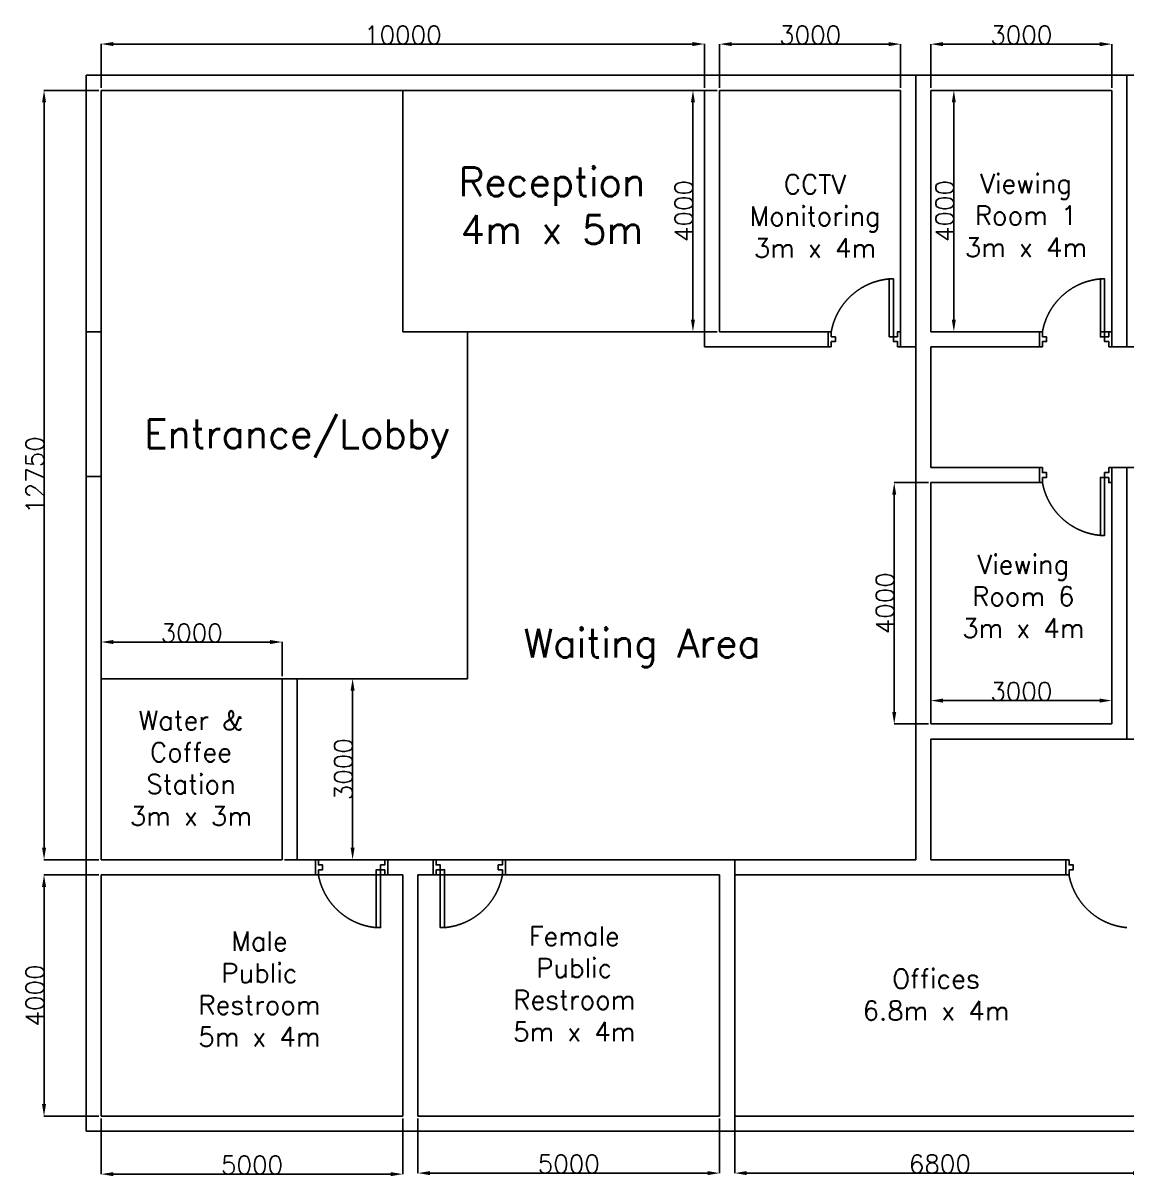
# Model space of a CAD drawing. Header units: millimetres. Extents: x 66184684964 to 66184727013, y 44431307306 to 44431326427.
# Drawn here: x 66184684964 to 66184703258, y 44431307306 to 44431326427 of the extents above; entities that cross this region are included whole.
import ezdxf

# ---------------------------------------------------------------- set-up
doc = ezdxf.new("R2010")
doc.units = ezdxf.units.MM
doc.linetypes.add('DASHED', pattern=[19.05, 12.7, -6.35])
doc.layers.get('Defpoints').update_dxf_attribs({"color": 255})
doc.layers.add('Construction', color=50, linetype='Continuous', transparency=0.8)
doc.layers.add('Dimentions', color=255, linetype='Continuous', transparency=0.6)
for name, color, linetype in [('Door Swing', 5, 'DASHED'), ('Doors', 5, 'Continuous'), ('Internal Walls', 41, 'Continuous')]:
    doc.layers.add(name, color=color, linetype=linetype)
doc.styles.add('Roman', font='romans')
doc.styles.get("Standard").update_dxf_attribs({"font": 'simplex.shx'})
doc.dimstyles.new('ISO-25', dxfattribs={"dimtxt": 300, "dimasz": 200, "dimexe": 1.25, "dimexo": 40, "dimtad": 1, "dimtxsty": 'Standard', "dimcen": 2.5, "dimadec": 0, "dimazin": 0, "dimtfac": 1, "dimtmove": 0, "dimatfit": 3, "dimfxl": 1, "dimarcsym": 0})

# ---------------------------------------------------------------- blocks, each defined once
blk = doc.blocks.new('*D6')
at = {"layer": 'Defpoints', "color": 0, "transparency": 16777216}
for p in [(66184699508.258774, 44431326078.5), (66184696508.258759, 44431325312.596207), (66184699508.258774, 44431325312.59623)]:
    blk.add_point(p, dxfattribs=at)
at = {"layer": 'Dimentions', "color": 0, "lineweight": -2, "transparency": 16777216}
for p, q in [((66184696508.258759, 44431325352.596207), (66184696508.258759, 44431326079.75)), ((66184696708.258759, 44431326078.5), (66184699308.258774, 44431326078.5)), ((66184699508.258774, 44431325352.59623), (66184699508.258774, 44431326079.75))]:
    blk.add_line(p, q, dxfattribs=at)
at = {"layer": 'Dimentions', "color": 0, "transparency": 16777216}
for points in [[(66184696708.258759, 44431326111.833344), (66184696708.258759, 44431326045.166656), (66184696508.258759, 44431326078.5)], [(66184699308.258774, 44431326111.833344), (66184699308.258774, 44431326045.166656), (66184699508.258774, 44431326078.5)]]:
    blk.add_solid(points, dxfattribs=at)
at = {"layer": 'Dimentions', "color": 0, "transparency": 16777216, "insert": (66184698008.258759, 44431326229.125), "char_height": 300, "attachment_point": 5}
blk.add_mtext('3000', dxfattribs=at)
blk = doc.blocks.new('*D7')
at = {"layer": 'Defpoints', "color": 0, "transparency": 16777216}
for p in [(66184696508.25879, 44431325312.59622), (66184696066.00001, 44431321312.59622), (66184696508.25883, 44431321312.59622)]:
    blk.add_point(p, dxfattribs=at)
at = {"layer": 'Dimentions', "color": 0, "lineweight": -2, "transparency": 16777216}
for p, q in [((66184696468.25879, 44431325312.59622), (66184696064.75001, 44431325312.59622)), ((66184696066.00001, 44431325112.59622), (66184696066.00001, 44431321512.59622)), ((66184696468.25883, 44431321312.59622), (66184696064.75001, 44431321312.59622))]:
    blk.add_line(p, q, dxfattribs=at)
at = {"layer": 'Dimentions', "color": 0, "transparency": 16777216}
for points in [[(66184696032.66667, 44431325112.59622), (66184696099.33334, 44431325112.59622), (66184696066.00001, 44431325312.59622)], [(66184696032.66667, 44431321512.59622), (66184696099.33334, 44431321512.59622), (66184696066.00001, 44431321312.59622)]]:
    blk.add_solid(points, dxfattribs=at)
at = {"layer": 'Dimentions', "color": 0, "transparency": 16777216, "insert": (66184695915.375, 44431323312.59619), "char_height": 300, "attachment_point": 5, "rotation": 90}
blk.add_mtext('4000', dxfattribs=at)
blk = doc.blocks.new('*D8')
at = {"layer": 'Defpoints', "color": 0, "transparency": 16777216}
for p in [(66184703008.2588, 44431326078.5), (66184700008.25879, 44431325312.59624), (66184703008.2588, 44431325312.59624)]:
    blk.add_point(p, dxfattribs=at)
at = {"layer": 'Dimentions', "color": 0, "lineweight": -2, "transparency": 16777216}
for p, q in [((66184700008.25879, 44431325352.59624), (66184700008.25879, 44431326079.75)), ((66184700208.25879, 44431326078.5), (66184702808.2588, 44431326078.5)), ((66184703008.2588, 44431325352.59624), (66184703008.2588, 44431326079.75))]:
    blk.add_line(p, q, dxfattribs=at)
at = {"layer": 'Dimentions', "color": 0, "transparency": 16777216}
for points in [[(66184700208.25879, 44431326111.83334), (66184700208.25879, 44431326045.16666), (66184700008.25879, 44431326078.5)], [(66184702808.2588, 44431326111.83334), (66184702808.2588, 44431326045.16666), (66184703008.2588, 44431326078.5)]]:
    blk.add_solid(points, dxfattribs=at)
at = {"layer": 'Dimentions', "color": 0, "transparency": 16777216, "insert": (66184701508.25879, 44431326229.125), "char_height": 300, "attachment_point": 5}
blk.add_mtext('3000', dxfattribs=at)
blk = doc.blocks.new('*D13')
at = {"layer": 'Defpoints', "color": 0, "transparency": 16777216}
for p in [(66184700008.25882, 44431325312.59625), (66184700008.25883, 44431321312.59625), (66184700389.50006, 44431321312.59625)]:
    blk.add_point(p, dxfattribs=at)
at = {"layer": 'Dimentions', "color": 0, "lineweight": -2, "transparency": 16777216}
for p, q in [((66184700048.25882, 44431325312.59625), (66184700390.75006, 44431325312.59625)), ((66184700389.50006, 44431325112.59625), (66184700389.50006, 44431321512.59625)), ((66184700048.25883, 44431321312.59625), (66184700390.75006, 44431321312.59625))]:
    blk.add_line(p, q, dxfattribs=at)
at = {"layer": 'Dimentions', "color": 0, "transparency": 16777216}
for points in [[(66184700356.16673, 44431325112.59625), (66184700422.8334, 44431325112.59625), (66184700389.50006, 44431325312.59625)], [(66184700356.16673, 44431321512.59625), (66184700422.8334, 44431321512.59625), (66184700389.50006, 44431321312.59625)]]:
    blk.add_solid(points, dxfattribs=at)
at = {"layer": 'Dimentions', "color": 0, "transparency": 16777216, "insert": (66184700238.87505, 44431323312.59622), "char_height": 300, "attachment_point": 5, "rotation": 90}
blk.add_mtext('4000', dxfattribs=at)
blk = doc.blocks.new('*D14')
at = {"layer": 'Defpoints', "color": 0, "transparency": 16777216}
for p in [(66184703008.2588, 44431315200), (66184700008.25879, 44431314812.59624), (66184703008.2588, 44431314812.59624)]:
    blk.add_point(p, dxfattribs=at)
at = {"layer": 'Dimentions', "color": 0, "lineweight": -2, "transparency": 16777216}
for p, q in [((66184700008.25879, 44431314852.59624), (66184700008.25879, 44431315201.25)), ((66184700208.25879, 44431315200), (66184702808.2588, 44431315200)), ((66184703008.2588, 44431314852.59624), (66184703008.2588, 44431315201.25))]:
    blk.add_line(p, q, dxfattribs=at)
at = {"layer": 'Dimentions', "color": 0, "transparency": 16777216}
for points in [[(66184700208.25879, 44431315233.33334), (66184700208.25879, 44431315166.66666), (66184700008.25879, 44431315200)], [(66184702808.2588, 44431315233.33334), (66184702808.2588, 44431315166.66666), (66184703008.2588, 44431315200)]]:
    blk.add_solid(points, dxfattribs=at)
at = {"layer": 'Dimentions', "color": 0, "transparency": 16777216, "insert": (66184701508.25879, 44431315350.625), "char_height": 300, "attachment_point": 5}
blk.add_mtext('3000', dxfattribs=at)
blk = doc.blocks.new('*D19')
at = {"layer": 'Defpoints', "color": 0, "transparency": 16777216}
for p in [(66184700008.25883, 44431318812.59625), (66184699401.50006, 44431314812.59625), (66184700008.25882, 44431314812.59625)]:
    blk.add_point(p, dxfattribs=at)
at = {"layer": 'Dimentions', "color": 0, "lineweight": -2, "transparency": 16777216}
for p, q in [((66184699968.25883, 44431318812.59625), (66184699400.25006, 44431318812.59625)), ((66184699401.50006, 44431318612.59625), (66184699401.50006, 44431315012.59625)), ((66184699968.25882, 44431314812.59625), (66184699400.25006, 44431314812.59625))]:
    blk.add_line(p, q, dxfattribs=at)
at = {"layer": 'Dimentions', "color": 0, "transparency": 16777216}
for points in [[(66184699368.16673, 44431318612.59625), (66184699434.8334, 44431318612.59625), (66184699401.50006, 44431318812.59625)], [(66184699368.16673, 44431315012.59625), (66184699434.8334, 44431315012.59625), (66184699401.50006, 44431314812.59625)]]:
    blk.add_solid(points, dxfattribs=at)
at = {"layer": 'Dimentions', "color": 0, "transparency": 16777216, "insert": (66184699250.87505, 44431316812.59622), "char_height": 300, "attachment_point": 5, "rotation": 90}
blk.add_mtext('4000', dxfattribs=at)
blk = doc.blocks.new('*D23')
at = {"layer": 'Defpoints', "color": 0, "transparency": 16777216}
for p in [(66184696258.258759, 44431326079.75), (66184686258.258743, 44431325312.596207), (66184696258.258759, 44431325312.596207)]:
    blk.add_point(p, dxfattribs=at)
at = {"layer": 'Dimentions', "color": 0, "lineweight": -2, "transparency": 16777216}
for p, q in [((66184686258.258743, 44431325352.596207), (66184686258.258743, 44431326081)), ((66184686458.258743, 44431326079.75), (66184696058.258759, 44431326079.75)), ((66184696258.258759, 44431325352.596207), (66184696258.258759, 44431326081))]:
    blk.add_line(p, q, dxfattribs=at)
at = {"layer": 'Dimentions', "color": 0, "transparency": 16777216}
for points in [[(66184686458.258743, 44431326113.083344), (66184686458.258743, 44431326046.416656), (66184686258.258743, 44431326079.75)], [(66184696058.258759, 44431326113.083344), (66184696058.258759, 44431326046.416656), (66184696258.258759, 44431326079.75)]]:
    blk.add_solid(points, dxfattribs=at)
at = {"layer": 'Dimentions', "color": 0, "transparency": 16777216, "insert": (66184691258.258743, 44431326230.375), "char_height": 300, "attachment_point": 5}
blk.add_mtext('10000', dxfattribs=at)
blk = doc.blocks.new('*D24')
at = {"layer": 'Defpoints', "color": 0, "transparency": 16777216}
for p in [(66184685311.000061, 44431325312.596222), (66184686258.258774, 44431325312.596222), (66184686258.258774, 44431312562.596283)]:
    blk.add_point(p, dxfattribs=at)
at = {"layer": 'Dimentions', "color": 0, "lineweight": -2, "transparency": 16777216}
for p, q in [((66184686218.258774, 44431325312.596222), (66184685309.750061, 44431325312.596222)), ((66184685311.000061, 44431312762.596283), (66184685311.000061, 44431325112.596222)), ((66184686218.258774, 44431312562.596283), (66184685309.750061, 44431312562.596283))]:
    blk.add_line(p, q, dxfattribs=at)
at = {"layer": 'Dimentions', "color": 0, "transparency": 16777216}
for points in [[(66184685277.666733, 44431325112.596222), (66184685344.333397, 44431325112.596222), (66184685311.000061, 44431325312.596222)], [(66184685277.666733, 44431312762.596283), (66184685344.333397, 44431312762.596283), (66184685311.000061, 44431312562.596283)]]:
    blk.add_solid(points, dxfattribs=at)
at = {"layer": 'Dimentions', "color": 0, "transparency": 16777216, "insert": (66184685160.375053, 44431318937.596207), "char_height": 300, "attachment_point": 5, "rotation": 90}
blk.add_mtext('12750', dxfattribs=at)
blk = doc.blocks.new('*D25')
at = {"layer": 'Defpoints', "color": 0, "transparency": 16777216}
for p in [(66184686258.25877, 44431312312.59628), (66184685311.00015, 44431308312.59625), (66184686258.25877, 44431308312.59625)]:
    blk.add_point(p, dxfattribs=at)
at = {"layer": 'Dimentions', "color": 0, "lineweight": -2, "transparency": 16777216}
for p, q in [((66184686218.25877, 44431312312.59628), (66184685309.75015, 44431312312.59628)), ((66184685311.00015, 44431312112.59628), (66184685311.00015, 44431308512.59625)), ((66184686218.25877, 44431308312.59625), (66184685309.75015, 44431308312.59625))]:
    blk.add_line(p, q, dxfattribs=at)
at = {"layer": 'Dimentions', "color": 0, "transparency": 16777216}
for points in [[(66184685277.66682, 44431312112.59628), (66184685344.33349, 44431312112.59628), (66184685311.00015, 44431312312.59628)], [(66184685277.66682, 44431308512.59625), (66184685344.33349, 44431308512.59625), (66184685311.00015, 44431308312.59625)]]:
    blk.add_solid(points, dxfattribs=at)
at = {"layer": 'Dimentions', "color": 0, "transparency": 16777216, "insert": (66184685160.37514, 44431310312.59623), "char_height": 300, "attachment_point": 5, "rotation": 90}
blk.add_mtext('4000', dxfattribs=at)
blk = doc.blocks.new('*D26')
at = {"layer": 'Defpoints', "color": 0, "transparency": 16777216}
for p in [(66184686258.25874, 44431308312.59624), (66184691258.25874, 44431308312.59624), (66184691258.25874, 44431307352.5)]:
    blk.add_point(p, dxfattribs=at)
at = {"layer": 'Dimentions', "color": 0, "lineweight": -2, "transparency": 16777216}
for p, q in [((66184686258.25874, 44431308272.59624), (66184686258.25874, 44431307351.25)), ((66184691258.25874, 44431308272.59624), (66184691258.25874, 44431307351.25)), ((66184686458.25874, 44431307352.5), (66184691058.25874, 44431307352.5))]:
    blk.add_line(p, q, dxfattribs=at)
at = {"layer": 'Dimentions', "color": 0, "transparency": 16777216}
for points in [[(66184686458.25874, 44431307385.83334), (66184686458.25874, 44431307319.16666), (66184686258.25874, 44431307352.5)], [(66184691058.25874, 44431307385.83334), (66184691058.25874, 44431307319.16666), (66184691258.25874, 44431307352.5)]]:
    blk.add_solid(points, dxfattribs=at)
at = {"layer": 'Dimentions', "color": 0, "transparency": 16777216, "insert": (66184688758.25874, 44431307503.125), "char_height": 300, "attachment_point": 5}
blk.add_mtext('5000', dxfattribs=at)
blk = doc.blocks.new('*D27')
at = {"layer": 'Defpoints', "color": 0, "transparency": 16777216}
for p in [(66184691508.25874, 44431308312.59624), (66184696508.25874, 44431308312.59624), (66184696508.25874, 44431307369.16667)]:
    blk.add_point(p, dxfattribs=at)
at = {"layer": 'Dimentions', "color": 0, "lineweight": -2, "transparency": 16777216}
for p, q in [((66184691508.25874, 44431308272.59624), (66184691508.25874, 44431307367.91667)), ((66184696508.25874, 44431308272.59624), (66184696508.25874, 44431307367.91667)), ((66184691708.25874, 44431307369.16667), (66184696308.25874, 44431307369.16667))]:
    blk.add_line(p, q, dxfattribs=at)
at = {"layer": 'Dimentions', "color": 0, "transparency": 16777216}
for points in [[(66184691708.25874, 44431307402.50001), (66184691708.25874, 44431307335.83334), (66184691508.25874, 44431307369.16667)], [(66184696308.25874, 44431307402.50001), (66184696308.25874, 44431307335.83334), (66184696508.25874, 44431307369.16667)]]:
    blk.add_solid(points, dxfattribs=at)
at = {"layer": 'Dimentions', "color": 0, "transparency": 16777216, "insert": (66184694008.25874, 44431307519.79167), "char_height": 300, "attachment_point": 5}
blk.add_mtext('5000', dxfattribs=at)
blk = doc.blocks.new('*D28')
at = {"layer": 'Defpoints', "color": 0, "transparency": 16777216}
for p in [(66184696758.25875, 44431308312.59625), (66184703558.25882, 44431308312.59625), (66184703558.25882, 44431307369.16667)]:
    blk.add_point(p, dxfattribs=at)
at = {"layer": 'Dimentions', "color": 0, "lineweight": -2, "transparency": 16777216}
for p, q in [((66184696758.25875, 44431308272.59625), (66184696758.25875, 44431307367.91667)), ((66184703558.25882, 44431308272.59625), (66184703558.25882, 44431307367.91667)), ((66184696958.25875, 44431307369.16667), (66184703358.25882, 44431307369.16667))]:
    blk.add_line(p, q, dxfattribs=at)
at = {"layer": 'Dimentions', "color": 0, "transparency": 16777216}
for points in [[(66184696958.25875, 44431307402.50001), (66184696958.25875, 44431307335.83334), (66184696758.25875, 44431307369.16667)], [(66184703358.25882, 44431307402.50001), (66184703358.25882, 44431307335.83334), (66184703558.25882, 44431307369.16667)]]:
    blk.add_solid(points, dxfattribs=at)
at = {"layer": 'Dimentions', "color": 0, "transparency": 16777216, "insert": (66184700158.25879, 44431307519.79167), "char_height": 300, "attachment_point": 5}
blk.add_mtext('6800', dxfattribs=at)
blk = doc.blocks.new('*D37')
at = {"layer": 'Defpoints', "color": 0, "transparency": 16777216}
for p in [(66184689258.25874, 44431316170), (66184686258.25874, 44431315562.59627), (66184689258.25874, 44431315562.59627)]:
    blk.add_point(p, dxfattribs=at)
at = {"layer": 'Dimentions', "color": 0, "lineweight": -2, "transparency": 16777216}
for p, q in [((66184686258.25874, 44431315602.59627), (66184686258.25874, 44431316171.25)), ((66184686458.25874, 44431316170), (66184689058.25874, 44431316170)), ((66184689258.25874, 44431315602.59627), (66184689258.25874, 44431316171.25))]:
    blk.add_line(p, q, dxfattribs=at)
at = {"layer": 'Dimentions', "color": 0, "transparency": 16777216}
for points in [[(66184686458.25874, 44431316203.33334), (66184686458.25874, 44431316136.66666), (66184686258.25874, 44431316170)], [(66184689058.25874, 44431316203.33334), (66184689058.25874, 44431316136.66666), (66184689258.25874, 44431316170)]]:
    blk.add_solid(points, dxfattribs=at)
at = {"layer": 'Dimentions', "color": 0, "transparency": 16777216, "insert": (66184687758.25874, 44431316320.625), "char_height": 300, "attachment_point": 5}
blk.add_mtext('3000', dxfattribs=at)
blk = doc.blocks.new('*D38')
at = {"layer": 'Defpoints', "color": 0, "transparency": 16777216}
for p in [(66184689258.25877, 44431315562.59628), (66184690425.00001, 44431315562.59628), (66184689258.25877, 44431312562.59628)]:
    blk.add_point(p, dxfattribs=at)
at = {"layer": 'Dimentions', "color": 0, "lineweight": -2, "transparency": 16777216}
for p, q in [((66184689298.25877, 44431315562.59628), (66184690426.25001, 44431315562.59628)), ((66184690425.00001, 44431312762.59628), (66184690425.00001, 44431315362.59628)), ((66184689298.25877, 44431312562.59628), (66184690426.25001, 44431312562.59628))]:
    blk.add_line(p, q, dxfattribs=at)
at = {"layer": 'Dimentions', "color": 0, "transparency": 16777216}
for points in [[(66184690391.66667, 44431315362.59628), (66184690458.33334, 44431315362.59628), (66184690425.00001, 44431315562.59628)], [(66184690391.66667, 44431312762.59628), (66184690458.33334, 44431312762.59628), (66184690425.00001, 44431312562.59628)]]:
    blk.add_solid(points, dxfattribs=at)
at = {"layer": 'Dimentions', "color": 0, "transparency": 16777216, "insert": (66184690274.375, 44431314062.59627), "char_height": 300, "attachment_point": 5, "rotation": 90}
blk.add_mtext('3000', dxfattribs=at)

msp = doc.modelspace()

# ---------------------------------------------------------------- linework, layer by layer
for p, q in [((66184691258.259, 44431325562.596), (66184686008.259, 44431325562.596)), ((66184686008.259, 44431325562.596), (66184686008.259, 44431321312.596)), ((66184696258.259, 44431325562.596), (66184691258.259, 44431325562.596)), ((66184699758.259, 44431325562.596), (66184696258.259, 44431325562.596)), ((66184699758.259, 44431321062.596), (66184699758.259, 44431325562.596)), ((66184699758.259, 44431325562.596), (66184703258.259, 44431325562.596)), ((66184703258.259, 44431325562.596), (66184703258.259, 44431321062.596)), ((66184706758.259, 44431325562.596), (66184703258.259, 44431325562.596)), ((66184686258.259, 44431325312.596), (66184686258.259, 44431321312.596)), ((66184691258.259, 44431325312.596), (66184686258.259, 44431325312.596)), ((66184696258.259, 44431325312.596), (66184691258.259, 44431325312.596)), ((66184696258.259, 44431325312.596), (66184696258.259, 44431321062.596)), ((66184686008.259, 44431318912.596), (66184686008.259, 44431321312.596)), ((66184686008.259, 44431321312.596), (66184686258.259, 44431321312.596)), ((66184686258.259, 44431321312.596), (66184686258.259, 44431318912.596)), ((66184696258.259, 44431321062.596), (66184698358.259, 44431321062.596)), ((66184699458.259, 44431321062.596), (66184699758.259, 44431321062.596)), ((66184699758.259, 44431321062.596), (66184699758.259, 44431319062.596)), ((66184700008.259, 44431321062.596), (66184700008.259, 44431319062.596)), ((66184701858.259, 44431321062.596), (66184700008.259, 44431321062.596)), ((66184703258.259, 44431321062.596), (66184702958.259, 44431321062.596)), ((66184703258.259, 44431321062.596), (66184705358.259, 44431321062.596)), ((66184699758.259, 44431319062.596), (66184699758.259, 44431314562.596)), ((66184701858.259, 44431319062.596), (66184700008.259, 44431319062.596)), ((66184703258.259, 44431319062.596), (66184702958.259, 44431319062.596)), ((66184703258.259, 44431314562.596), (66184703258.259, 44431319062.596)), ((66184703258.259, 44431319062.596), (66184705358.259, 44431319062.596)), ((66184686008.259, 44431318912.596), (66184686008.259, 44431313937.596)), ((66184686258.259, 44431318912.596), (66184686008.259, 44431318912.596)), ((66184686258.259, 44431316062.596), (66184686258.259, 44431318912.596)), ((66184686258.259, 44431316062.596), (66184686258.259, 44431312562.596)), ((66184689258.259, 44431312562.596), (66184689258.259, 44431315562.596)), ((66184689258.259, 44431315562.596), (66184689508.259, 44431315562.596)), ((66184689508.259, 44431312562.596), (66184689508.259, 44431315562.596)), ((66184699758.259, 44431314562.596), (66184699758.259, 44431312562.596)), ((66184700008.259, 44431314562.596), (66184703258.259, 44431314562.596)), ((66184700008.259, 44431314562.596), (66184700008.259, 44431312562.596)), ((66184706758.259, 44431314562.596), (66184703258.259, 44431314562.596)), ((66184686008.259, 44431313937.596), (66184686008.259, 44431308062.596)), ((66184686258.259, 44431312562.596), (66184689258.259, 44431312562.596)), ((66184689258.259, 44431312562.596), (66184686258.259, 44431312562.596)), ((66184692508.259, 44431312562.596), (66184689508.259, 44431312562.596)), ((66184692508.259, 44431312562.596), (66184698758.259, 44431312562.596)), ((66184699758.259, 44431312562.596), (66184698758.259, 44431312562.596)), ((66184702298.5, 44431312562.596), (66184700008.259, 44431312562.596)), ((66184686008.259, 44431308062.596), (66184692508.259, 44431308062.596)), ((66184698758.259, 44431308062.596), (66184692508.259, 44431308062.596)), ((66184698758.259, 44431308062.596), (66184705558.259, 44431308062.596))]:
    msp.add_line(p, q)
at = {"layer": 'Construction'}
for p, q in [((66184691258.259, 44431325312.596), (66184691258.259, 44431321312.596)), ((66184691258.259, 44431321312.596), (66184696258.259, 44431321312.596)), ((66184692331.85, 44431315562.596), (66184692331.85, 44431321312.596)), ((66184689258.259, 44431315562.596), (66184686258.259, 44431315562.596)), ((66184692331.85, 44431315562.596), (66184689508.259, 44431315562.596)), ((66184696758.259, 44431308062.596), (66184696758.259, 44431312562.596))]:
    msp.add_line(p, q, dxfattribs=at)
at = {"layer": 'Door Swing'}
for centre, start, end in [((66184699411.822, 44431321120.5), 95.0124473, 169.6662161), ((66184702911.822, 44431321120.5), 95.0124185, 169.6662208), ((66184702911.822, 44431319004.693), 190.3337792, 264.9875815), ((66184690911.822, 44431312504.693), 190.3337792, 264.9875815), ((66184691854.696, 44431312504.693), 275.012428, 349.6662255), ((66184703352.063, 44431312504.693), 190.3337792, 264.9875815)]:
    msp.add_arc(centre, 1070.932, start, end, dxfattribs=at)
at = {"layer": 'Doors'}
for points in [[(66184699318.259, 44431322187.337), (66184699318.259, 44431321227.337), (66184699388.259, 44431321227.337), (66184699388.259, 44431322187.337)], [(66184702818.259, 44431322187.337), (66184702818.259, 44431321227.337), (66184702888.259, 44431321227.337), (66184702888.259, 44431322187.337)], [(66184702818.259, 44431317937.855), (66184702818.259, 44431318897.855), (66184702888.259, 44431318897.855), (66184702888.259, 44431317937.855)], [(66184690818.259, 44431311437.855), (66184690818.259, 44431312397.855), (66184690888.259, 44431312397.855), (66184690888.259, 44431311437.855)], [(66184691948.259, 44431311437.855), (66184691948.259, 44431312397.855), (66184691878.259, 44431312397.855), (66184691878.259, 44431311437.855)]]:
    msp.add_lwpolyline(points, close=True, dxfattribs=at)
for points in [[(66184698358.259, 44431321227.337), (66184698358.259, 44431321312.596), (66184698308.259, 44431321312.596), (66184698308.259, 44431321062.596), (66184698358.259, 44431321062.596)], [(66184699458.259, 44431321227.337), (66184699458.259, 44431321312.596), (66184699508.259, 44431321312.596), (66184699508.259, 44431321062.596), (66184699458.259, 44431321062.596)], [(66184701858.259, 44431321227.337), (66184701858.259, 44431321312.596), (66184701808.259, 44431321312.596), (66184701808.259, 44431321062.596), (66184701858.259, 44431321062.596)], [(66184702958.259, 44431321227.337), (66184702958.259, 44431321312.596), (66184703008.259, 44431321312.596), (66184703008.259, 44431321062.596), (66184702958.259, 44431321062.596)], [(66184698358.259, 44431321227.337), (66184698428.259, 44431321227.337), (66184698428.259, 44431321147.855), (66184698358.259, 44431321147.855), (66184698358.259, 44431321062.596)], [(66184699458.259, 44431321062.596), (66184699458.259, 44431321147.855), (66184699388.259, 44431321147.855), (66184699388.259, 44431321227.337), (66184699458.259, 44431321227.337)], [(66184701858.259, 44431321227.337), (66184701928.259, 44431321227.337), (66184701928.259, 44431321147.855), (66184701858.259, 44431321147.855), (66184701858.259, 44431321062.596)], [(66184702958.259, 44431321062.596), (66184702958.259, 44431321147.855), (66184702888.259, 44431321147.855), (66184702888.259, 44431321227.337), (66184702958.259, 44431321227.337)], [(66184701858.259, 44431318897.855), (66184701858.259, 44431318812.596), (66184701808.259, 44431318812.596), (66184701808.259, 44431319062.596), (66184701858.259, 44431319062.596)], [(66184701858.259, 44431318897.855), (66184701928.259, 44431318897.855), (66184701928.259, 44431318977.337), (66184701858.259, 44431318977.337), (66184701858.259, 44431319062.596)], [(66184702958.259, 44431319062.596), (66184702958.259, 44431318977.337), (66184702888.259, 44431318977.337), (66184702888.259, 44431318897.855), (66184702958.259, 44431318897.855)], [(66184702958.259, 44431318897.855), (66184702958.259, 44431318812.596), (66184703008.259, 44431318812.596), (66184703008.259, 44431319062.596), (66184702958.259, 44431319062.596)], [(66184689858.259, 44431312397.855), (66184689858.259, 44431312312.596), (66184689808.259, 44431312312.596), (66184689808.259, 44431312562.596), (66184689858.259, 44431312562.596)], [(66184689858.259, 44431312397.855), (66184689928.259, 44431312397.855), (66184689928.259, 44431312477.337), (66184689858.259, 44431312477.337), (66184689858.259, 44431312562.596)], [(66184690958.259, 44431312562.596), (66184690958.259, 44431312477.337), (66184690888.259, 44431312477.337), (66184690888.259, 44431312397.855), (66184690958.259, 44431312397.855)], [(66184690958.259, 44431312397.855), (66184690958.259, 44431312312.596), (66184691008.259, 44431312312.596), (66184691008.259, 44431312562.596), (66184690958.259, 44431312562.596)], [(66184691808.259, 44431312397.855), (66184691808.259, 44431312312.596), (66184691758.259, 44431312312.596), (66184691758.259, 44431312562.596), (66184691808.259, 44431312562.596)], [(66184691808.259, 44431312562.596), (66184691808.259, 44431312477.337), (66184691878.259, 44431312477.337), (66184691878.259, 44431312397.855), (66184691808.259, 44431312397.855)], [(66184692908.259, 44431312397.855), (66184692838.259, 44431312397.855), (66184692838.259, 44431312477.337), (66184692908.259, 44431312477.337), (66184692908.259, 44431312562.596)], [(66184692908.259, 44431312397.855), (66184692908.259, 44431312312.596), (66184692958.259, 44431312312.596), (66184692958.259, 44431312562.596), (66184692908.259, 44431312562.596)], [(66184702298.5, 44431312397.855), (66184702298.5, 44431312312.596), (66184702248.5, 44431312312.596), (66184702248.5, 44431312562.596), (66184702298.5, 44431312562.596)], [(66184702298.5, 44431312397.855), (66184702368.5, 44431312397.855), (66184702368.5, 44431312477.337), (66184702298.5, 44431312477.337), (66184702298.5, 44431312562.596)]]:
    msp.add_lwpolyline(points, dxfattribs=at)
at = {"layer": 'Internal Walls'}
for p, q in [((66184696508.259, 44431325312.596), (66184696508.259, 44431321312.596)), ((66184699508.259, 44431325312.596), (66184696508.259, 44431325312.596)), ((66184699508.259, 44431325312.596), (66184699508.259, 44431321312.596)), ((66184700008.259, 44431321312.596), (66184700008.259, 44431325312.596)), ((66184700008.259, 44431325312.596), (66184703008.259, 44431325312.596)), ((66184703008.259, 44431325312.596), (66184703008.259, 44431321312.596)), ((66184696508.259, 44431321312.596), (66184698358.259, 44431321312.596)), ((66184699458.259, 44431321312.596), (66184699508.259, 44431321312.596)), ((66184701858.259, 44431321312.596), (66184700008.259, 44431321312.596)), ((66184703008.259, 44431321312.596), (66184702818.259, 44431321312.596)), ((66184700008.259, 44431318812.596), (66184700008.259, 44431314812.596)), ((66184701858.259, 44431318812.596), (66184700008.259, 44431318812.596)), ((66184703008.259, 44431318812.596), (66184702958.259, 44431318812.596)), ((66184703008.259, 44431314812.596), (66184703008.259, 44431318812.596)), ((66184700008.259, 44431314812.596), (66184703008.259, 44431314812.596)), ((66184691258.259, 44431312312.596), (66184686258.259, 44431312312.596)), ((66184686258.259, 44431312312.596), (66184686258.259, 44431308312.596)), ((66184691258.259, 44431312312.596), (66184691258.259, 44431308312.596)), ((66184691508.259, 44431308312.596), (66184691508.259, 44431312312.596)), ((66184691508.259, 44431312312.596), (66184696508.259, 44431312312.596)), ((66184696508.259, 44431312312.596), (66184696508.259, 44431308312.596)), ((66184696758.259, 44431312312.596), (66184696758.259, 44431308312.596)), ((66184702298.5, 44431312312.596), (66184696758.259, 44431312312.596)), ((66184686258.259, 44431308312.596), (66184691258.259, 44431308312.596)), ((66184696508.259, 44431308312.596), (66184691508.259, 44431308312.596)), ((66184703558.259, 44431308312.596), (66184696758.259, 44431308312.596))]:
    msp.add_line(p, q, dxfattribs=at)

# ---------------------------------------------------------------- texts
at = {"attachment_point": 1, "style": 'Roman'}
for s, width, gutter_width, insert, char_height in [('\\pxqc;Reception\\P4m x 5m', 5789.2843, 2373.443, (66184690834.978, 44431324032.776), 474.6885), ('\\pxqc;CCTV\\PMonitoring\\P3m x 4m', 3865.00334, 1584.542, (66184696156.007, 44431323914.781), 316.9084), ('\\pxqc;Viewing \\PRoom 1\\P3m x 4m', 3865.00334, 1584.542, (66184699653.502, 44431323926.759), 316.90837), ('\\pxqc;Entrance/Lobby', 5789.2843, 2373.443, (66184686609.044, 44431319858.436), 474.6885), ('\\pxqc;Viewing \\PRoom 6\\P3m x 4m', 3865.00334, 1584.542, (66184699608.172, 44431317615.06), 316.90837), ('\\pxqc;Waiting Area', 5789.2843, 2373.443, (66184692331.85, 44431316388.777), 474.6885), ('\\pxqc;Water &\\PCoffee\\PStation\\P3m x 3m', 3865.00334, 1584.542, (66184685813.786, 44431315030.714), 316.90837), ('\\pxqc;Male\\PPublic\\PRestroom\\P5m x 4m', 3865.00334, 1584.542, (66184686948, 44431311372), 316.9084), ('\\pxqc;Female\\PPublic\\PRestroom\\P5m x 4m', 3865.00334, 1584.542, (66184692165.885, 44431311455.885), 316.90837), ('\\pxqc;Offices\\P6.8m x 4m', 3865.00334, 1584.542, (66184698161.5, 44431310749), 316.90837)]:
    msp.add_mtext_dynamic_manual_height_columns(s, width=width, gutter_width=gutter_width, heights=[0], dxfattribs=dict(at, insert=insert, char_height=char_height))

# ---------------------------------------------------------------- dimensions: what is measured, and where the dimension line sits
at = {"layer": 'Dimentions'}
for base, p1, p2, picture, middle in [((66184696258.259, 44431326079.75), (66184686258.259, 44431325312.596), (66184696258.259, 44431325312.596), '*D23', (66184691258.259, 44431326230.375)), ((66184699508.259, 44431326078.5), (66184696508.259, 44431325312.596), (66184699508.259, 44431325312.596), '*D6', (66184698008.259, 44431326229.125)), ((66184703008.259, 44431326078.5), (66184700008.259, 44431325312.596), (66184703008.259, 44431325312.596), '*D8', (66184701508.259, 44431326229.125)), ((66184689258.259, 44431316170), (66184686258.259, 44431315562.596), (66184689258.259, 44431315562.596), '*D37', (66184687758.259, 44431316320.625)), ((66184703008.259, 44431315200), (66184700008.259, 44431314812.596), (66184703008.259, 44431314812.596), '*D14', (66184701508.259, 44431315350.625)), ((66184691258.259, 44431307352.5), (66184686258.259, 44431308312.596), (66184691258.259, 44431308312.596), '*D26', (66184688758.259, 44431307503.125)), ((66184696508.259, 44431307369.167), (66184691508.259, 44431308312.596), (66184696508.259, 44431308312.596), '*D27', (66184694008.259, 44431307519.792)), ((66184703558.259, 44431307369.167), (66184696758.259, 44431308312.596), (66184703558.259, 44431308312.596), '*D28', (66184700158.259, 44431307519.792))]:
    dim = msp.add_linear_dim(base=base, p1=p1, p2=p2, dimstyle='ISO-25', dxfattribs=at)
    dim.commit()
    dim.dimension.update_dxf_attribs({"geometry": picture, "text_midpoint": middle})
for base, p1, p2, picture, middle in [((66184685311, 44431325312.596), (66184686258.259, 44431312562.596), (66184686258.259, 44431325312.596), '*D24', (66184685160.375, 44431318937.596)), ((66184700389.5, 44431321312.596), (66184700008.259, 44431325312.596), (66184700008.259, 44431321312.596), '*D13', (66184700238.875, 44431323312.596)), ((66184699401.5, 44431314812.596), (66184700008.259, 44431318812.596), (66184700008.259, 44431314812.596), '*D19', (66184699250.875, 44431316812.596)), ((66184685311, 44431308312.596), (66184686258.259, 44431312312.596), (66184686258.259, 44431308312.596), '*D25', (66184685160.375, 44431310312.596))]:
    dim = msp.add_linear_dim(base=base, p1=p1, p2=p2, angle=90, dimstyle='ISO-25', dxfattribs=at)
    dim.commit()
    dim.dimension.update_dxf_attribs({"geometry": picture, "text_midpoint": middle})
for base, p1, p2, picture, middle in [((66184696066, 44431321312.596), (66184696508.259, 44431325312.596), (66184696508.259, 44431321312.596), '*D7', (66184696066, 44431323312.596)), ((66184690425, 44431315562.596), (66184689258.259, 44431312562.596), (66184689258.259, 44431315562.596), '*D38', (66184690425, 44431314062.596))]:
    dim = msp.add_linear_dim(base=base, p1=p1, p2=p2, angle=90, dimstyle='ISO-25', dxfattribs=at)
    dim.commit()
    dim.dimension.update_dxf_attribs({"geometry": picture, "text_midpoint": middle, "dimtype": 160})

doc.saveas('drawing.dxf')
